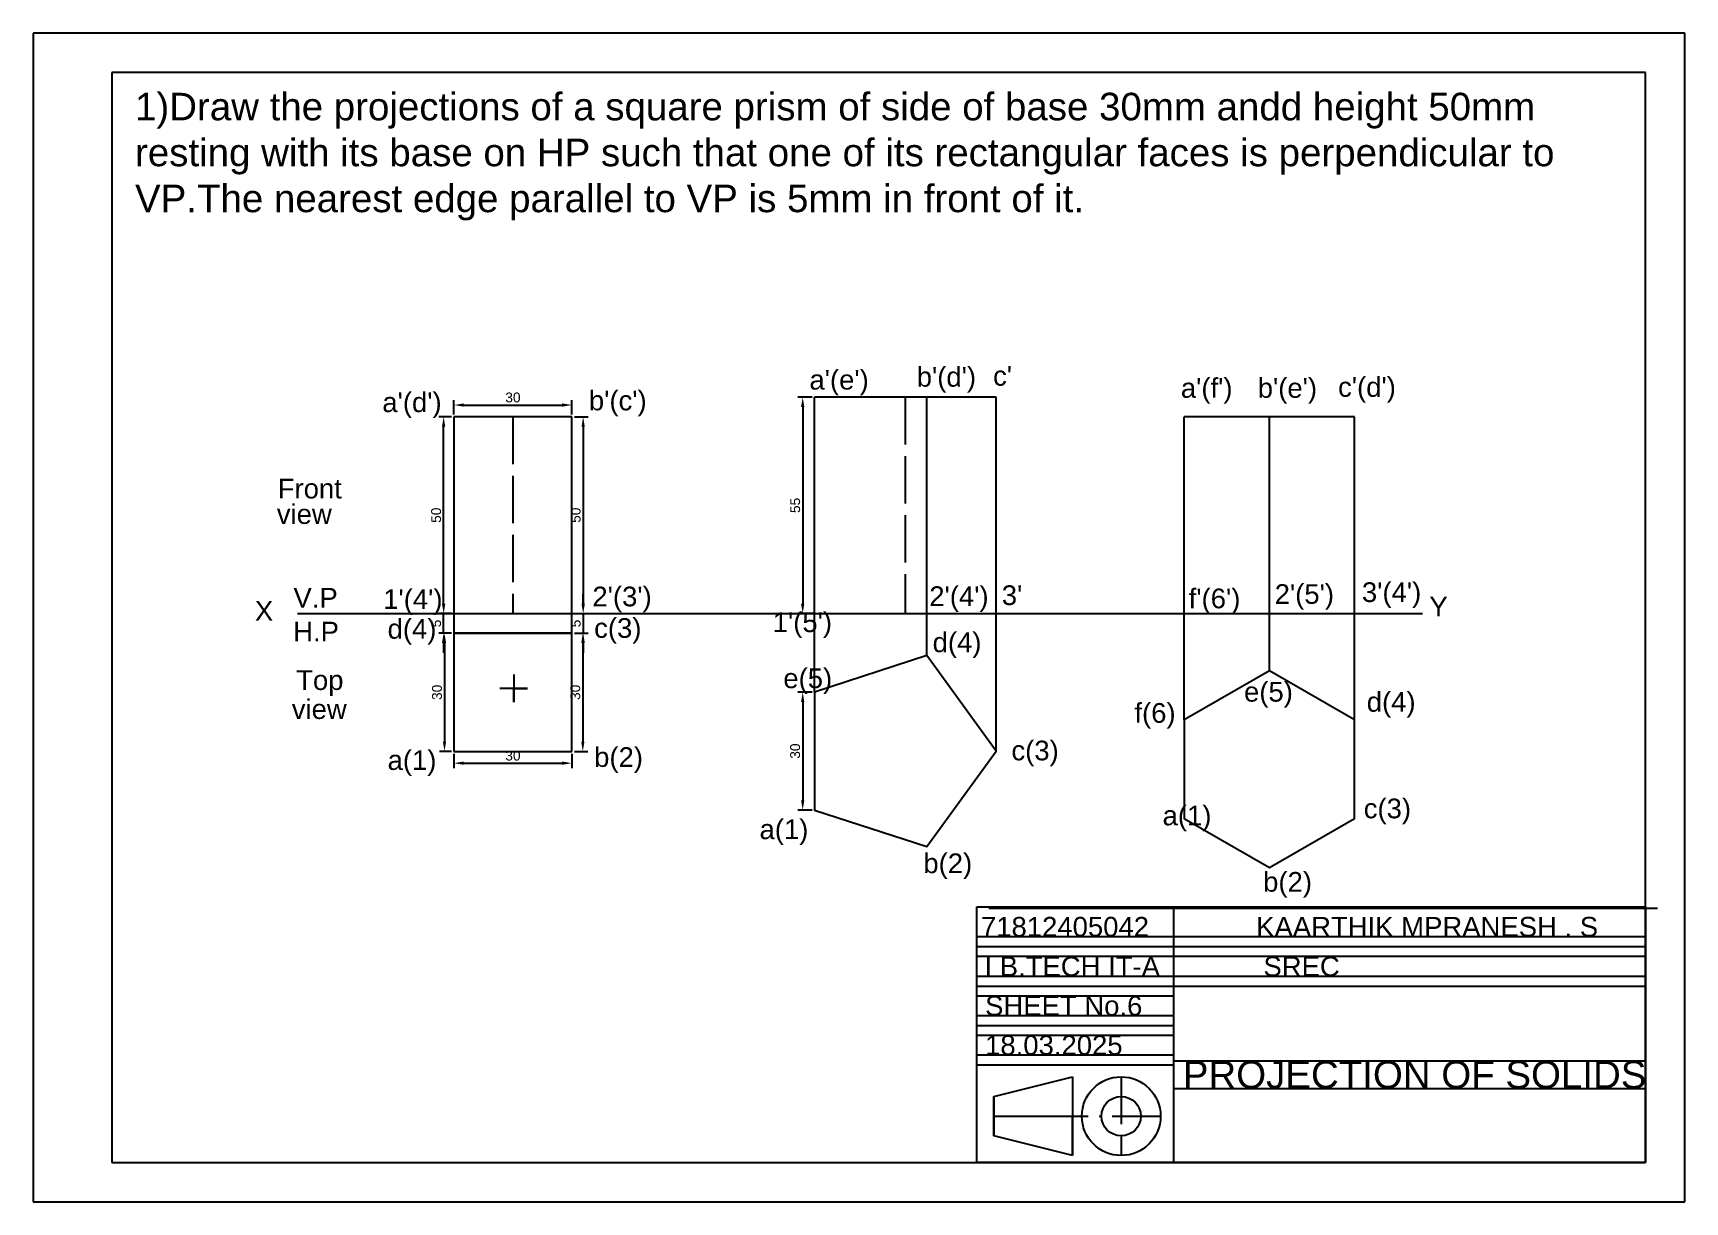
# Model space of a CAD drawing. Header units: millimetres. Extents: x 0 to 420, y 0 to 297.
import ezdxf

# ---------------------------------------------------------------- set-up
doc = ezdxf.new("R2010")
doc.units = ezdxf.units.MM
doc.linetypes.add('ACAD_ISO02W100', pattern=[15, 12, -3])
doc.linetypes.add('ACAD_ISO04W100', pattern=[30, 24, -3, 0, -3])
doc.styles.get("Standard").update_dxf_attribs({"font": 'arial.ttf'})
doc.dimstyles.new('ISO-25', dxfattribs={"dimtxt": 2.5, "dimasz": 2.5, "dimexe": 1.25, "dimexo": 0.625, "dimtad": 1, "dimtxsty": 'Standard', "dimcen": 2.5, "dimadec": 0, "dimazin": 0, "dimtfac": 1, "dimtmove": 0, "dimatfit": 3, "dimfxl": 1, "dimarcsym": 0})

# ---------------------------------------------------------------- blocks, each defined once
blk = doc.blocks.new('*D3')
at = {"color": 0, "lineweight": -2, "transparency": 16777216}
for p, q in [((107.05, 200.44), (107.05, 204.06)), ((109.55, 202.81), (134.55, 202.81)), ((137.05, 200.44), (137.05, 204.06))]:
    blk.add_line(p, q, dxfattribs=at)
at = {"color": 0, "transparency": 16777216}
for points in [[(109.55, 203.23), (109.55, 202.4), (107.05, 202.81)], [(134.55, 203.23), (134.55, 202.4), (137.05, 202.81)]]:
    blk.add_solid(points, dxfattribs=at)
at = {"layer": 'Defpoints', "color": 0, "transparency": 16777216}
for p in [(137.05, 202.81), (107.05, 199.81), (137.05, 199.81)]:
    blk.add_point(p, dxfattribs=at)
at = {"color": 0, "transparency": 16777216, "insert": (122.05, 204.72), "char_height": 2.5, "attachment_point": 5}
blk.add_mtext('30', dxfattribs=at)
blk = doc.blocks.new('*D4')
at = {"color": 0, "lineweight": -2, "transparency": 16777216}
for p, q in [((137.67, 199.81), (141.15, 199.81)), ((139.9, 197.31), (139.9, 152.31)), ((137.67, 149.81), (141.15, 149.81))]:
    blk.add_line(p, q, dxfattribs=at)
at = {"color": 0, "transparency": 16777216}
for points in [[(139.49, 197.31), (140.32, 197.31), (139.9, 199.81)], [(139.49, 152.31), (140.32, 152.31), (139.9, 149.81)]]:
    blk.add_solid(points, dxfattribs=at)
at = {"layer": 'Defpoints', "color": 0, "transparency": 16777216}
for p in [(137.05, 199.81), (137.05, 149.81), (139.9, 149.81)]:
    blk.add_point(p, dxfattribs=at)
at = {"color": 0, "transparency": 16777216, "insert": (138, 174.81), "char_height": 2.5, "attachment_point": 5, "rotation": 90}
blk.add_mtext('50', dxfattribs=at)
blk = doc.blocks.new('*D5')
at = {"color": 0, "lineweight": -2, "transparency": 16777216}
for p, q in [((106.42, 199.81), (103.18, 199.81)), ((104.43, 152.31), (104.43, 197.31)), ((106.42, 149.81), (103.18, 149.81))]:
    blk.add_line(p, q, dxfattribs=at)
at = {"color": 0, "transparency": 16777216}
for points in [[(104.01, 197.31), (104.85, 197.31), (104.43, 199.81)], [(104.01, 152.31), (104.85, 152.31), (104.43, 149.81)]]:
    blk.add_solid(points, dxfattribs=at)
at = {"layer": 'Defpoints', "color": 0, "transparency": 16777216}
for p in [(104.43, 199.81), (107.05, 199.81), (107.05, 149.81)]:
    blk.add_point(p, dxfattribs=at)
at = {"color": 0, "transparency": 16777216, "insert": (102.53, 174.81), "char_height": 2.5, "attachment_point": 5, "rotation": 90}
blk.add_mtext('50', dxfattribs=at)
blk = doc.blocks.new('*D6')
at = {"color": 0, "lineweight": -2, "transparency": 16777216}
for p, q in [((106.42, 144.81), (103.4, 144.81)), ((104.65, 142.31), (104.65, 117.31)), ((106.42, 114.81), (103.4, 114.81))]:
    blk.add_line(p, q, dxfattribs=at)
at = {"color": 0, "transparency": 16777216}
for points in [[(104.24, 142.31), (105.07, 142.31), (104.65, 144.81)], [(104.24, 117.31), (105.07, 117.31), (104.65, 114.81)]]:
    blk.add_solid(points, dxfattribs=at)
at = {"layer": 'Defpoints', "color": 0, "transparency": 16777216}
for p in [(107.05, 144.81), (104.65, 114.81), (107.05, 114.81)]:
    blk.add_point(p, dxfattribs=at)
at = {"color": 0, "transparency": 16777216, "insert": (102.75, 129.81), "char_height": 2.5, "attachment_point": 5, "rotation": 90}
blk.add_mtext('30', dxfattribs=at)
blk = doc.blocks.new('*D7')
at = {"color": 0, "lineweight": -2, "transparency": 16777216}
for p, q in [((107.05, 114.19), (107.05, 110.56)), ((137.05, 114.19), (137.05, 110.56)), ((109.55, 111.81), (134.55, 111.81))]:
    blk.add_line(p, q, dxfattribs=at)
at = {"color": 0, "transparency": 16777216}
for points in [[(109.55, 112.23), (109.55, 111.4), (107.05, 111.81)], [(134.55, 112.23), (134.55, 111.4), (137.05, 111.81)]]:
    blk.add_solid(points, dxfattribs=at)
at = {"layer": 'Defpoints', "color": 0, "transparency": 16777216}
for p in [(107.05, 114.81), (137.05, 114.81), (137.05, 111.81)]:
    blk.add_point(p, dxfattribs=at)
at = {"color": 0, "transparency": 16777216, "insert": (122.05, 113.72), "char_height": 2.5, "attachment_point": 5}
blk.add_mtext('30', dxfattribs=at)
blk = doc.blocks.new('*D8')
at = {"color": 0, "lineweight": -2, "transparency": 16777216}
for p, q in [((139.91, 152.31), (139.91, 154.81)), ((137.67, 149.81), (141.16, 149.81)), ((139.91, 149.81), (139.91, 144.81)), ((137.67, 144.81), (141.16, 144.81)), ((139.91, 142.31), (139.91, 139.81))]:
    blk.add_line(p, q, dxfattribs=at)
at = {"color": 0, "transparency": 16777216}
for points in [[(139.49, 152.31), (140.33, 152.31), (139.91, 149.81)], [(139.49, 142.31), (140.33, 142.31), (139.91, 144.81)]]:
    blk.add_solid(points, dxfattribs=at)
at = {"layer": 'Defpoints', "color": 0, "transparency": 16777216}
for p in [(137.05, 149.81), (137.05, 144.81), (139.91, 144.81)]:
    blk.add_point(p, dxfattribs=at)
at = {"color": 0, "transparency": 16777216, "insert": (138.02, 147.31), "char_height": 2.5, "attachment_point": 5, "rotation": 90}
blk.add_mtext('5', dxfattribs=at)
blk = doc.blocks.new('*D9')
at = {"color": 0, "lineweight": -2, "transparency": 16777216}
for p, q in [((137.67, 144.81), (141.06, 144.81)), ((139.81, 142.31), (139.81, 117.31)), ((137.67, 114.81), (141.06, 114.81))]:
    blk.add_line(p, q, dxfattribs=at)
at = {"color": 0, "transparency": 16777216}
for points in [[(139.4, 142.31), (140.23, 142.31), (139.81, 144.81)], [(139.4, 117.31), (140.23, 117.31), (139.81, 114.81)]]:
    blk.add_solid(points, dxfattribs=at)
at = {"layer": 'Defpoints', "color": 0, "transparency": 16777216}
for p in [(137.05, 144.81), (137.05, 114.81), (139.81, 114.81)]:
    blk.add_point(p, dxfattribs=at)
at = {"color": 0, "transparency": 16777216, "insert": (137.91, 129.81), "char_height": 2.5, "attachment_point": 5, "rotation": 90}
blk.add_mtext('30', dxfattribs=at)
blk = doc.blocks.new('*D10')
at = {"color": 0, "lineweight": -2, "transparency": 16777216}
for p, q in [((104.43, 152.31), (104.43, 154.81)), ((106.42, 149.81), (103.18, 149.81)), ((104.43, 144.81), (104.43, 149.81)), ((106.42, 144.81), (103.18, 144.81)), ((104.43, 142.31), (104.43, 139.81))]:
    blk.add_line(p, q, dxfattribs=at)
at = {"color": 0, "transparency": 16777216}
for points in [[(104.01, 152.31), (104.85, 152.31), (104.43, 149.81)], [(104.01, 142.31), (104.85, 142.31), (104.43, 144.81)]]:
    blk.add_solid(points, dxfattribs=at)
at = {"layer": 'Defpoints', "color": 0, "transparency": 16777216}
for p in [(104.43, 149.81), (107.05, 149.81), (107.05, 144.81)]:
    blk.add_point(p, dxfattribs=at)
at = {"color": 0, "transparency": 16777216, "insert": (102.53, 147.31), "char_height": 2.5, "attachment_point": 5, "rotation": 90}
blk.add_mtext('5', dxfattribs=at)
blk = doc.blocks.new('*D11')
at = {"color": 0, "lineweight": -2, "transparency": 16777216}
for p, q in [((198.09, 204.81), (194.47, 204.81)), ((195.72, 202.31), (195.72, 152.31)), ((198.09, 149.81), (194.47, 149.81))]:
    blk.add_line(p, q, dxfattribs=at)
at = {"color": 0, "transparency": 16777216}
for points in [[(195.3, 202.31), (196.13, 202.31), (195.72, 204.81)], [(195.3, 152.31), (196.13, 152.31), (195.72, 149.81)]]:
    blk.add_solid(points, dxfattribs=at)
at = {"layer": 'Defpoints', "color": 0, "transparency": 16777216}
for p in [(198.72, 204.81), (195.72, 149.81), (198.72, 149.81)]:
    blk.add_point(p, dxfattribs=at)
at = {"color": 0, "transparency": 16777216, "insert": (193.82, 177.31), "char_height": 2.5, "attachment_point": 5, "rotation": 90}
blk.add_mtext('55', dxfattribs=at)
blk = doc.blocks.new('*D12')
at = {"color": 0, "lineweight": -2, "transparency": 16777216}
for p, q in [((198.09, 129.88), (194.47, 129.88)), ((195.72, 127.38), (195.72, 102.38)), ((198.09, 99.88), (194.47, 99.88))]:
    blk.add_line(p, q, dxfattribs=at)
at = {"color": 0, "transparency": 16777216}
for points in [[(195.3, 127.38), (196.13, 127.38), (195.72, 129.88)], [(195.3, 102.38), (196.13, 102.38), (195.72, 99.88)]]:
    blk.add_solid(points, dxfattribs=at)
at = {"layer": 'Defpoints', "color": 0, "transparency": 16777216}
for p in [(198.72, 129.88), (195.72, 99.88), (198.72, 99.88)]:
    blk.add_point(p, dxfattribs=at)
at = {"color": 0, "transparency": 16777216, "insert": (193.81, 114.88), "char_height": 2.5, "attachment_point": 5, "rotation": 90}
blk.add_mtext('30', dxfattribs=at)

msp = doc.modelspace()

# ---------------------------------------------------------------- linework, layer by layer
for p, q in [((420.034, 297.328), (0.034, 297.328)), ((0.034, 297.328), (0.034, 0.328)), ((420.034, 0.328), (420.034, 297.328)), ((20.034, 287.328), (20.034, 10.328)), ((410.034, 287.328), (20.034, 287.328)), ((410.034, 10.328), (410.034, 287.328)), ((198.716, 149.814), (198.716, 204.814)), ((244.881, 204.814), (198.716, 204.814)), ((227.248, 149.814), (227.248, 204.814)), ((244.881, 149.814), (244.881, 204.814)), ((137.045, 199.814), (107.045, 199.814)), ((107.045, 199.814), (107.045, 149.814)), ((137.045, 149.814), (137.045, 199.814)), ((292.736, 149.814), (292.736, 199.814)), ((336.037, 199.814), (292.736, 199.814)), ((314.387, 149.814), (314.387, 199.814)), ((336.037, 149.814), (336.037, 199.814)), ((67.288, 149.814), (353.338, 149.814)), ((107.045, 149.814), (107.045, 144.814)), ((122.045, 149.814), (122.045, 149.814)), ((137.045, 144.814), (137.045, 149.814)), ((198.716, 129.884), (198.716, 149.814)), ((227.248, 139.154), (227.248, 149.814)), ((244.881, 114.884), (244.881, 149.814)), ((292.736, 122.793), (292.736, 149.814)), ((314.387, 135.293), (314.387, 149.814)), ((336.037, 122.793), (336.037, 149.814)), ((107.045, 144.814), (107.045, 114.814)), ((137.045, 144.814), (107.045, 144.814)), ((107.045, 144.814), (137.045, 144.814)), ((137.045, 114.814), (137.045, 144.814)), ((125.751, 130.805), (118.751, 130.805)), ((122.251, 134.305), (122.251, 127.305)), ((122.251, 127.305), (122.251, 130.805)), ((122.251, 130.805), (125.751, 130.805)), ((107.045, 114.814), (137.045, 114.814)), ((240.034, 10.328), (240.034, 75.328)), ((240.034, 75.328), (410.034, 75.328)), ((240.034, 75.328), (240.034, 75.328)), ((240.034, 75.328), (290.034, 75.328)), ((243.052, 74.938), (413.052, 74.938)), ((290.034, 75.328), (290.034, 10.328)), ((410.034, 75.328), (410.034, 10.328)), ((240.034, 67.751), (410.034, 67.751)), ((240.034, 65.251), (410.034, 65.251)), ((240.034, 62.751), (410.034, 62.751)), ((240.034, 57.673), (410.034, 57.673)), ((240.034, 55.173), (410.034, 55.173)), ((240.034, 52.673), (290.034, 52.673)), ((240.034, 47.673), (290.034, 47.673)), ((240.034, 45.173), (290.034, 45.173)), ((240.034, 42.673), (290.034, 42.673)), ((240.034, 37.673), (290.034, 37.673)), ((240.034, 35.173), (290.034, 35.173)), ((290.034, 36.173), (410.034, 36.173)), ((244.301, 27.092), (264.301, 32.092)), ((264.301, 32.092), (264.301, 12.092)), ((264.301, 32.092), (264.301, 12.092)), ((244.301, 22.092), (244.301, 27.092)), ((244.301, 27.092), (244.301, 17.092)), ((244.301, 17.092), (244.301, 27.092)), ((290.034, 29.173), (410.034, 29.173)), ((264.301, 12.092), (264.301, 22.092)), ((264.301, 12.092), (244.301, 17.092)), ((20.034, 10.328), (410.034, 10.328)), ((410.034, 10.328), (240.034, 10.328)), ((0.034, 0.328), (420.034, 0.328))]:
    msp.add_line(p, q)
at = {"linetype": 'ACAD_ISO02W100'}
for p, q in [((221.798, 204.814), (221.798, 149.814)), ((122.045, 199.814), (122.045, 149.814)), ((276.7, 32.122), (276.7, 12.122))]:
    msp.add_line(p, q, dxfattribs=at)
at = {"linetype": 'ACAD_ISO04W100'}
msp.add_line((244.301, 22.092), (286.7, 22.131), dxfattribs=at)
for points in [[(198.716, 129.884), (198.716, 99.884), (227.248, 90.613), (244.881, 114.884), (227.248, 139.154)], [(292.736, 122.793), (292.736, 97.793), (314.387, 85.293), (336.037, 97.793), (336.037, 122.793), (314.387, 135.293)]]:
    msp.add_lwpolyline(points, close=True)
for radius in [10, 5]:
    msp.add_circle((276.7, 22.122), radius)

# ---------------------------------------------------------------- texts
for s, height, p in [("a'(e')", 5, (197.432, 206.744)), ("b'(d')", 5, (224.709, 207.48)), ("c'", 5, (244.122, 207.726)), ("c'(d')", 5, (331.837, 204.895)), ("a'(d')", 5, (88.838, 201.02)), ("b'(c')", 5, (141.361, 201.465)), ("a'(f')", 5, (291.862, 204.653)), ("b'(e')", 5, (311.407, 204.653)), ('Front', 5, (62.245, 179.085)), ('view', 5, (62.021, 172.611)), ('V.P', 5, (66.247, 151.353)), ("1'(4')", 5, (89.061, 151.002)), ("2'(3')", 5, (142.251, 151.669)), ("2'(4')", 5, (227.904, 151.751)), ("3'", 5, (246.334, 151.996)), ("f'(6')", 5, (293.858, 151.17)), ("2'(5')", 5, (315.72, 152.286)), ("3'(4')", 5, (337.901, 152.764)), ('X', 5, (56.437, 148.001)), ('Y', 5, (355.06, 149.103)), (' H.P', 5, (64.231, 142.758)), ('d(4)', 5, (90.179, 143.444)), ('c(3)', 5, (142.696, 143.667)), ("1'(5')", 5, (188.094, 145.122)), ('d(4)', 5, (228.751, 140.019)), ('Top', 5, (66.938, 130.414)), ('e(5)', 5, (190.797, 130.883)), ('e(5)', 5, (307.932, 127.447)), ('view', 5, (65.82, 123.047)), ('f(6)', 5, (280.057, 122.082)), ('d(4)', 5, (339.131, 124.892)), ('c(3)', 5, (248.792, 112.537)), ('a(1)', 5, (90.179, 110.098)), ('b(2)', 5, (142.696, 110.86)), ('a(1)', 5, (287.218, 96.022)), ('c(3)', 5, (338.363, 97.81)), ('a(1)', 5, (184.739, 92.515)), ('b(2)', 5, (226.393, 83.878)), ('b(2)', 5, (312.791, 79.16)), ('71812405042', 5, (241.043, 67.751)), ('KAARTHIK MPRANESH . S', 5, (311.018, 67.751)), ('I B.TECH IT-A', 5, (241.936, 57.673)), ('SREC', 5, (312.86, 57.673)), ('SHEET No.6', 5, (242.098, 47.673)), ('18.03.2025', 5, (242.098, 37.673)), (' PROJECTION OF SOLIDS', 7, (289.637, 29.174))]:
    msp.add_text(s, height=height).set_placement(p)
at = {"color": 242, "true_color": 0xcd2027, "insert": (25.962, 282.155), "char_height": 7, "attachment_point": 1}
msp.add_mtext_dynamic_manual_height_columns('{\\C256;1)Draw the projections of a square prism of side of base 30mm andd height 50mm resting with its base on HP such that one of its rectangular faces is perpendicular to VP.The nearest edge parallel to VP is 5mm in front of it.}', width=372.30194, gutter_width=35, heights=[0], dxfattribs=at)

# ---------------------------------------------------------------- dimensions: what is measured, and where the dimension line sits
for base, p1, p2, picture, middle in [((137.045, 202.814), (107.045, 199.814), (137.045, 199.814), '*D3', (122.045, 204.716)), ((137.045, 111.814), (107.045, 114.814), (137.045, 114.814), '*D7', (122.045, 113.716))]:
    dim = msp.add_linear_dim(base=base, p1=p1, p2=p2, dimstyle='ISO-25')
    dim.commit()
    dim.dimension.update_dxf_attribs({"geometry": picture, "text_midpoint": middle})
for base, p1, p2, picture, middle in [((195.716, 149.814), (198.716, 204.814), (198.716, 149.814), '*D11', (193.82, 177.314)), ((104.43, 199.814), (107.045, 149.814), (107.045, 199.814), '*D5', (102.529, 174.814)), ((139.903, 149.814), (137.045, 199.814), (137.045, 149.814), '*D4', (138.002, 174.814)), ((139.911, 144.814), (137.045, 149.814), (137.045, 144.814), '*D8', (138.015, 147.314)), ((104.653, 114.814), (107.045, 144.814), (107.045, 114.814), '*D6', (102.751, 129.814)), ((139.814, 114.814), (137.045, 144.814), (137.045, 114.814), '*D9', (137.912, 129.814)), ((195.716, 99.884), (198.716, 129.884), (198.716, 99.884), '*D12', (193.814, 114.884))]:
    dim = msp.add_linear_dim(base=base, p1=p1, p2=p2, angle=90, dimstyle='ISO-25')
    dim.commit()
    dim.dimension.update_dxf_attribs({"geometry": picture, "text_midpoint": middle})
dim = msp.add_linear_dim(base=(104.43, 149.814), p1=(107.045, 144.814), p2=(107.045, 149.814), angle=90, dimstyle='ISO-25')
dim.commit()
dim.dimension.update_dxf_attribs({"geometry": '*D10', "text_midpoint": (104.43, 147.314), "dimtype": 160})

doc.saveas('drawing.dxf')
